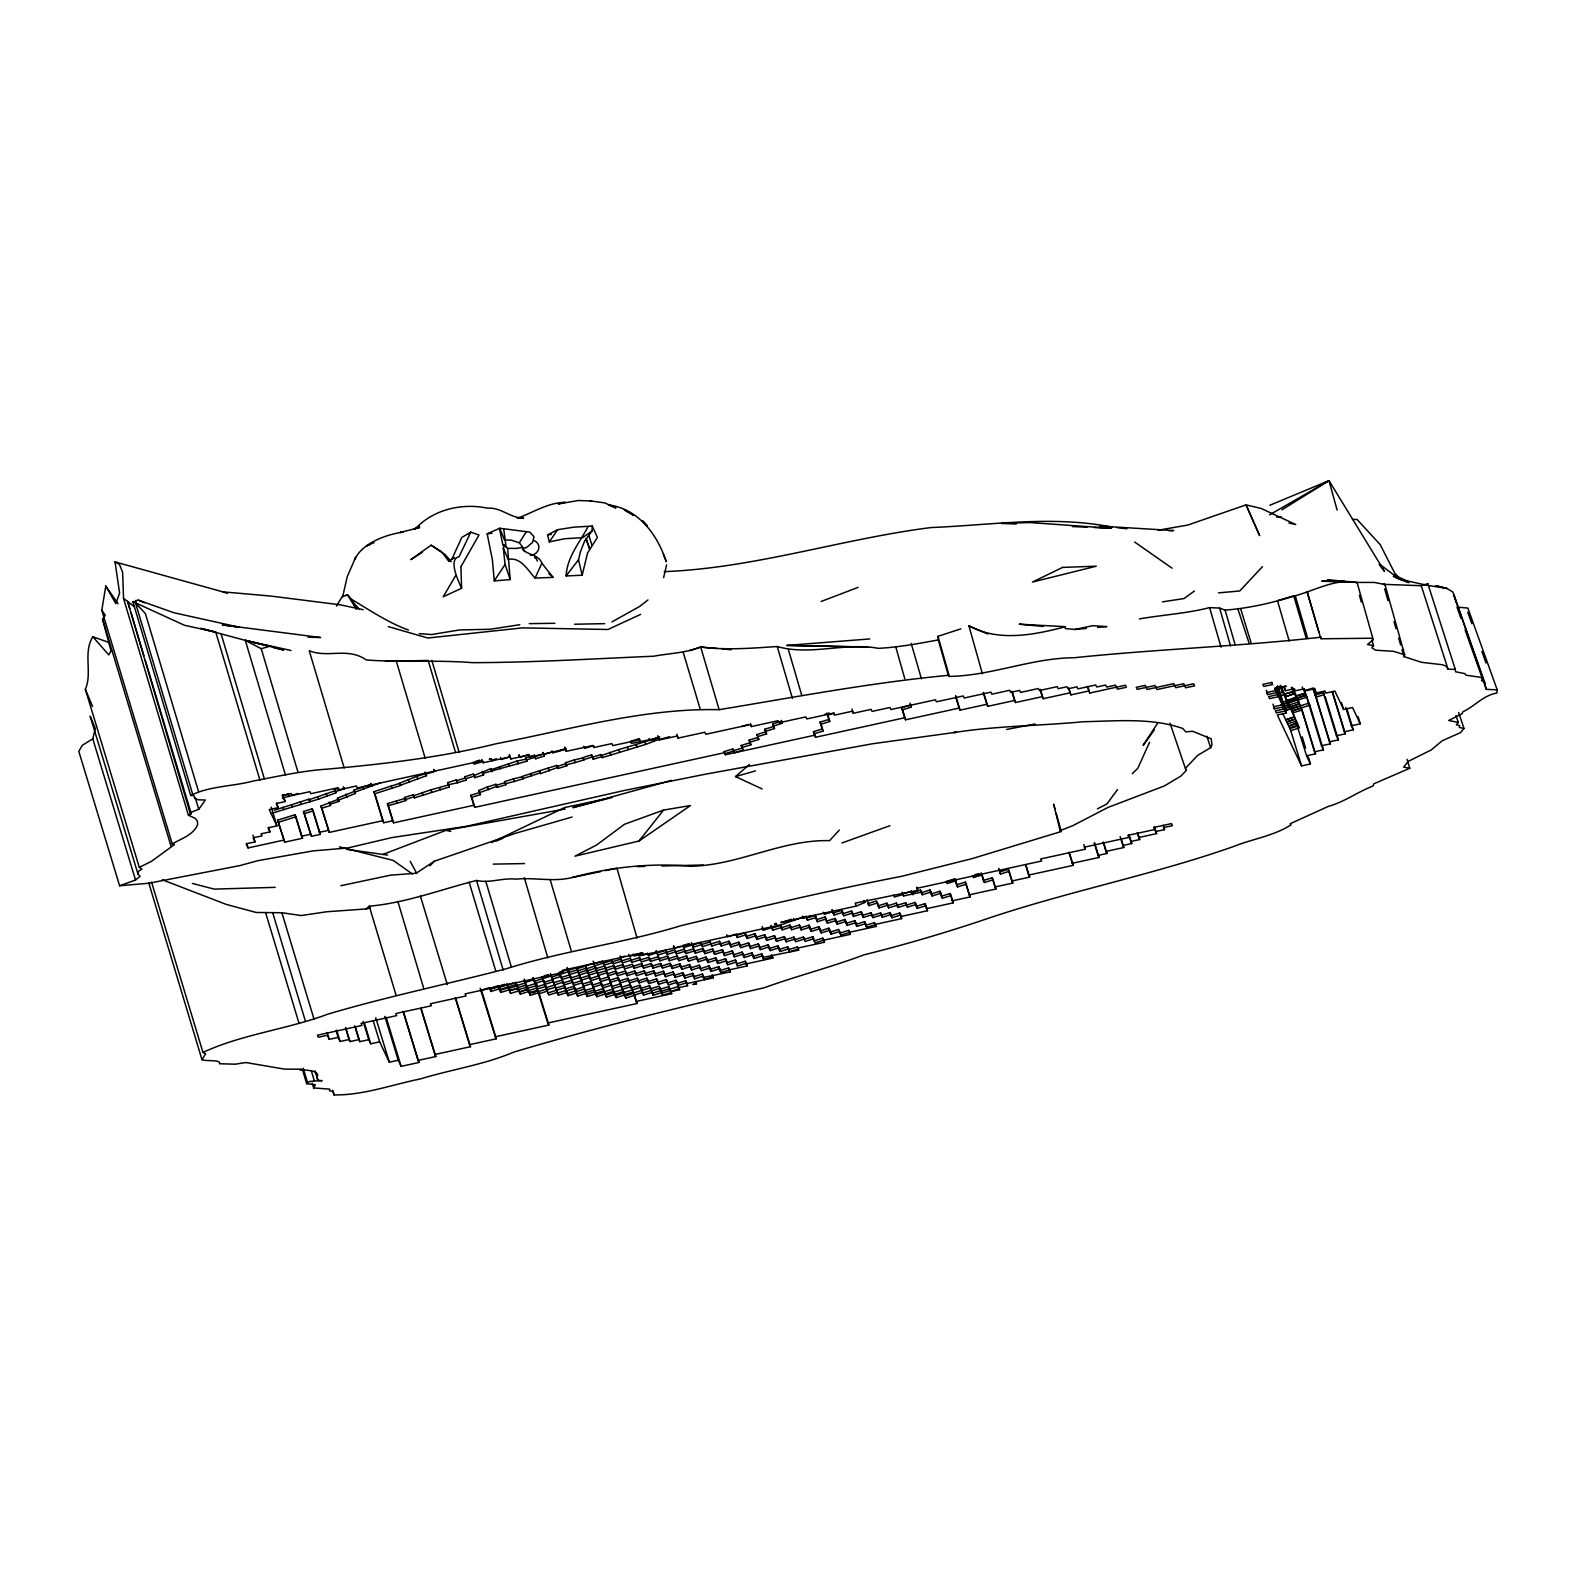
<?xml version="1.0" encoding="UTF-8"?>
<svg xmlns="http://www.w3.org/2000/svg" width="1576" height="1576" viewBox="0 0 1576 1576"><rect width="100%" height="100%" fill="white"/><g stroke="black" fill="none" stroke-linecap="round" stroke-linejoin="round"><path stroke-width="1.5" d="M592.044 530.974L592.241 526.049L573.625 527.192L557.648 529.694L547.562 534.894L549.335 541.888L564.681 538.736L582.687 537.652L592.044 530.974L584.657 541.08M461 566.592L479.005 535.032L470.791 532.136L459.089 556.643C447.88 559.244 458.261 580.756 461.591 588.281L443.191 596.752L455.622 575.673M522.523 549.63L522.759 547.246L519.312 542.794L511.373 540.194L504.478 539.898L499.73 528.255L529.792 532.097L534.047 536.746L532.649 542.223M1461.011 618.501L1456.933 607.075L1467.867 608.08L1497.2 689.835L1496.885 693.046C1483.272 695.312 1474.801 706.265 1463.02 711.682L1461.917 713.81L1448.699 720.449L1458.312 722.478L1456.362 724.783L1459.672 725.59L1459.277 727.423L1464.005 728.486L1460.499 732.623L1442.138 740.799L1431.363 749.861L1408.255 761.366L1403.645 767.138L1409.791 768.241L1407.053 759.356M587.828 527.034C579.653 542.636 567.005 557.057 566.119 575.93L582.155 575.24L587.592 552.9L597.422 537.416L592.241 526.049M1482.74 678.291L1452.914 592.064L1447.044 588.478L1427.521 585.346L1427.797 583.652L1421.256 585.701L1383.354 584.322L1384.91 584.499L1404.669 654.769L1403.98 656.601L1421.414 662.294L1442.434 664.737L1446.335 666.293L1448.009 669.13L1455.318 669.445L1455.554 671.77L1464.931 673.641L1465.897 675.178L1480.159 677.227L1482.74 678.291L1481.46 680.734L1484.04 680.911L1486.286 689.342L1497.2 689.835M108.961 642.476L92.807 636.724C82.838 652.838 92.57 672.913 85.36 689.323L139.299 867.391L151.69 861.185L174.444 844.559L172.257 843.948L101.79 610.207L105.789 586.055L118.023 603.785M137.979 874.01L90.167 716.213L95.289 728.486L92.787 738.829L82.425 745.192L78.8 751.299L119.618 885.751L135.536 880.019L140.126 876.295L137.979 874.01L138.511 871.292L141.84 869.065L139.299 867.391M582.155 575.24L578.53 559.736L580.441 551.777M105.789 586.055L115.816 603.628L119.618 593.068L115.028 561.903L119.461 564.425L122.632 572.344L123.558 598.506L127.617 601.402L190.026 812.724L198.753 809.315L205.373 800.056L198.103 799.761L194.675 798.461L194.025 795.663L190.735 795.466L132.837 601.599L136.127 601.835L135.536 600.574L138.452 600.2L173.971 612.749L239.729 627.327L222.314 624.884L320.598 637.512L308.069 637.236M499.73 528.255L487.181 533.831L492.362 559.618L494.273 580.894L510.191 579.574L507.63 548.389L502.764 544.508L499.533 528.768M342.484 597.442L347.252 576.639L355.723 557.195L354.935 559.086C362.519 542.971 386.317 534.422 403.279 532.058L400.028 532.491L419.571 527.566L413.917 528.945L419.59 526.404L415.374 528.709C433.558 509.344 462.142 502.783 487.693 508.201C500.873 506.999 510.624 518.445 523.508 517.913L517.283 518.307C532.984 512.594 547.542 502.744 565.095 502.33L558.337 503.926L578.333 500.498L591.571 500.991M451.76 559.401L461.807 537.396L468.131 533.752M580.46 551.718L584.46 541.395M311.319 1070.695L314.373 1080.959L322.134 1080.703L317.84 1080.269L317.032 1077.117C320.913 1070.084 304.385 1069.907 299.952 1069.986L301.568 1069.178L284.704 1069.158L245.915 1062.539L235.218 1064.194L219.537 1063.761C221.448 1059.368 206.515 1061.495 202.004 1059.742L148.774 882.915M1318.797 631.759L1307.174 591.926L1320.846 638.792L1371.218 638.241L1373.208 639.639L1367.554 644.525L1373.464 645.608L1372.184 641.038M336.456 606.051L342.386 596.319L347.685 595.196L356.531 609.163L349.439 596.674L347.646 594.802L345.558 595.373M1185.841 769.778L1185.546 768.221L1197.563 755.456L1210.663 747.635L1211.964 744.778L1211.195 738.829L1192.658 731.284L1185.684 731.855L1182.946 728.545C1151.445 717.474 1116.281 721.099 1083.283 721.729C1040.081 725.886 996.879 725.768 953.854 732.564L956.396 732.21L872.434 743.774L704.965 774.289L624.155 790.502L466.831 826.238L391.794 837.605L347.941 847.947L312.895 850.922L257.991 860.654L239.67 865.638L148.696 883.25L119.618 885.751M510.191 579.574L505.069 564.484L503.315 548.133L504.615 544.941M1409.791 768.241L1373.839 783.824L1373.031 785.991C1357.645 791.979 1344.486 801.869 1328.391 806.38L1290.212 823.696L1291.04 824.859C1273.566 836.068 1251.718 839.082 1233.22 846.647C1150.716 875.645 1064.174 892.095 981.415 920.64C942.724 933.544 903.777 944.95 864.081 954.82C831.419 967.093 797.062 975.859 764.242 987.758C680.143 1007.025 596.26 1027.414 513.54 1052.197C483.694 1064.844 451.603 1069.395 420.694 1078.851C392.05 1084.662 363.307 1095.359 334.033 1094.926L333.186 1091.478L329.463 1090.789L329.679 1089.134L313.683 1087.932L315.358 1084.741L306.67 1083.677L309.329 1081.569L314.373 1080.959M663.614 577.643L666.609 564.878M1149.534 742.296L1137.813 768.261L1132.277 773.698M548.921 573.546L553.038 577.387L535.072 578.077L541.888 563.243C538.519 553.393 524.65 555.363 522.07 547.345L517.007 548.389M460.921 566.749L461.591 588.281M532.452 542.558C530.127 543.799 525.202 550.674 522.07 547.345M525.99 532.235L519.312 542.794M202.004 1059.742L205.609 1053.832L202.969 1052.433L151.552 882.127M494.273 580.894L497.346 576.186M1157.454 723.423L1143.112 745.428L1154.262 730.003M497.583 575.811L505.069 564.484M92.807 636.724L108.803 654.907L111.029 650.908L102.578 619.25L105.237 615.251L101.79 610.207M549.335 541.888L557.648 529.694M1117.542 789.556L1106.923 803.937L1097.448 808.823M1373.464 645.608L1371.888 647.835L1375.631 650.198L1393.519 651.321L1404.669 654.769M566.119 575.93L578.53 559.736M588.695 534.973L591.847 544.863M639.009 841.013L663.555 810.084L690.465 805.533L639.009 841.013L574.945 856.182L596.516 845.051L624.47 824.268L663.555 810.084M839.318 830.079L829.606 840.638C781.42 839.456 738.671 865.401 690.603 866.268C651.105 862.683 610.7 867.135 572.443 877.477C553.609 882.284 534.52 877.202 515.963 879.152C502.705 877.576 489.821 883.506 476.543 880.472C440.984 889.416 405.879 902.989 369.257 906.18L366.006 908.958L326.941 911.736L301.252 915.538L281.887 912.74L256.199 912.484L226.353 904.447L162.427 879.822M1262.455 566.67L1239.721 590.98L1218.504 592.871M429.972 865.756L434.405 861.205L515.726 833.231L572.068 817.038M190.735 795.466C209.549 785.912 232.834 786.523 253.303 781.006C277.691 776.475 301.902 770.763 326.843 769.167C383.736 764.045 440.748 757.485 496.243 743.714C569.882 729.629 643.776 707.979 719.149 709.673C795.309 697.104 871.508 682.585 948.319 675.336L949.363 676.419C991.698 675.73 1031.512 658.019 1074.162 657.744C1156.764 649.095 1239.248 646.495 1321.358 637.157M647.953 599.964L639.56 606.504L611.941 621.89M762.173 788.946L735.5 776.594L749.388 764.458M202.969 1052.433C242.192 1034.132 287.265 1029.404 327.946 1014.117C386.77 996.682 446.934 984.31 506.113 968.807C563.459 950.643 623.623 943.315 681.226 925.605C754.471 908.012 827.794 890.696 901.768 876.276L972.116 858.625L1061.298 831.517L1056.176 813.255M1194.431 591.02L1183.99 598.565L1162.458 601.855M422.309 552.309L410.883 559.598L431.075 545.217L445.161 554.614L451.169 561.548L448.628 561.036L441.457 551.679L431.075 545.217M434.405 861.205L416.182 873.242L390.454 875.192L340.83 885.712M1281.879 509.836L1329.001 480.641L1384.516 571.399L1379.217 564.563M468.328 533.634L470.791 532.136M1337.118 510.092L1329.001 480.641L1269.586 514.82M454.617 557.628L448.628 561.036M123.558 598.506L188.411 815.206L191.228 813.708L145.287 660.383M172.257 843.948C181.142 838.59 193.434 835.103 197.611 824.603L197.414 821.017L195.286 818.397L188.411 815.206M1308.06 591.729C1281.17 600.653 1253.353 607.922 1225.123 610.148L1219.588 608.08L1209.6 607.607C1186.905 613.438 1162.832 614.857 1139.428 618.895M344.159 767.945L309.231 650.711C327.906 658.413 347.567 646.85 366.262 659.93C401.545 662.708 436.828 659.792 472.091 662.649C532.747 662.61 593.049 658.748 653.626 656.227C669.564 653.311 685.659 652.996 700.69 647.027C726.26 650.277 751.575 648.248 777.244 646.515C810.084 656.089 844.874 642.102 878.364 648.327C898.872 647.322 918.315 643.54 938.331 639.935L937.976 636.33L960.907 628.844M491.554 842.549L564.74 807.483L611.882 797.555L572.856 807.641L671.79 780.317M640.605 614.384L607.962 629.494L522.523 627.878L427.805 638.024L388.287 626.598M374.044 542.577L366.44 546.025L369.237 544.744M496.164 841.091L502.921 838.255M1269.862 505.246L1329.001 480.641M1307.174 591.926C1323.072 586.331 1340.033 578.944 1357.094 582.588L1373.208 639.639M1054.896 808.685L1053.615 804.115L1060.155 830.65L1072.783 825.666L1108.027 807.424L1164.388 785.931L1180.838 776.121L1186.117 770.605L1170.003 723.148M821.155 601.48L858.073 587.375M346.543 849.326L382.869 854.428L445.988 830.316L565.154 809.02M842.017 842.943L889.947 825.686M689.559 650.612L700.69 647.027L717.198 648.485M283.68 795.506L288.014 794.146L289.078 796.451L297.667 793.496M282.478 798.224L288.999 796.195M274.263 810.241L308.916 799.19L310.058 801.751L318.746 799.052L335.865 792.866L334.506 789.517L338.84 788.158M309.093 799.702L334.9 790.817M334.506 789.517L335.471 791.546L344.159 788.847L343.765 787.547M310.058 801.751L292.604 806.892L291.56 804.587M270.895 813.63L292.604 806.892M724.428 752.698L724.113 751.634L732.801 748.935L734.317 752.796L725.236 754.786L724.428 752.698L474.809 807.326L473.844 805.277L393.606 822.83L392.641 820.8L383.736 822.751L382.771 820.702L329.266 832.404L320.893 806.124L337.875 799.426L337.481 798.106L354.442 791.408L354.048 790.088L371.266 784.159M380.663 782.72L355.014 792.117L355.408 793.437L338.446 800.155L338.84 801.455L330.152 804.154L330.566 805.474L321.878 808.173L320.893 806.124M303.538 811.522L312.225 808.823L313.191 810.872L320.361 834.354L311.437 836.304L303.538 811.522L311.437 836.304M416.773 776.377L425.461 773.678L426.426 775.707L400.777 785.124L399.811 783.095L416.773 776.377L417.916 778.938M277.632 820.15L295.007 814.753L295.973 816.782L302.533 838.255L284.704 842.155L277.632 820.15L284.704 842.155M425.461 773.678L424.988 772.102L425.953 774.151L434.641 771.452L434.149 769.876M391.203 786.05L399.89 783.351L400.856 785.38L374.871 793.752L373.906 791.704L391.203 786.05L392.168 788.079M304.503 813.571L313.191 810.872M278.597 822.18L295.973 816.782M475.302 761.504L479.636 760.164M491.101 758.765L489.427 759.139L491.101 758.765L492.067 760.794L509.895 756.894L510.86 758.942L528.689 755.042L529.674 757.071L565.331 749.27L566.296 751.319L593.029 745.468L594.014 747.497L611.843 743.596L612.808 745.625L639.541 739.774L639.206 738.671L630.518 741.37L631.503 743.419L658.354 737.923L659.32 739.952L677.148 736.051L678.113 738.1L704.866 732.249L705.831 734.278L750.393 724.527L751.378 726.556L778.111 720.705L779.076 722.754L805.828 716.903L806.794 718.932L833.546 713.081L834.512 715.13L852.34 711.229L853.305 713.258L871.134 709.358L872.099 711.406L889.928 707.506L890.913 709.535L935.474 699.783L936.44 701.812L963.192 695.962L964.157 698.01L990.91 692.159L991.875 694.189L1009.704 690.288L1010.669 692.337L1019.593 690.386L1020.558 692.416L1038.387 688.515L1039.352 690.544L1057.181 686.644L1058.146 688.692L1067.07 686.742L1068.035 688.771L1076.96 686.821L1077.925 688.87L1095.753 684.969L1096.719 686.998L1105.623 685.048L1106.608 687.077L1115.513 685.127L1117.443 689.205L1126.367 687.254L1125.402 685.225L1089.745 693.026L1087.42 686.565M492.067 760.794L483.162 762.745L482.788 761.523L474.1 764.222L473.135 762.193M492.204 760.085L496.538 758.726M510.86 758.942L510.21 756.775L501.523 759.474L500.557 757.445M518.8 754.924L519.785 756.972M439.606 787.705L440.571 789.734L449.259 787.035L447.564 782.642L456.252 779.943L457.473 782.779L466.141 780.081L464.782 776.732L473.47 774.033L474.908 777.638L483.596 774.939L483.123 773.363L526.955 761.169L525.576 757.82L532.097 755.81M473.47 774.033L473.943 775.589L490.845 768.615L491.81 770.664M490.845 768.615L491.16 769.679L517.066 761.05L518.268 763.867M456.488 780.731L465.176 778.032M526.955 761.169L525.99 759.139L517.066 761.05M534.756 756.697L543.444 753.998L542.952 752.422L544.41 756.047L535.722 758.745L534.264 755.121L535.722 758.745M396.167 801.199L397.132 803.228L405.82 800.529L404.539 797.456L413.227 794.757L414.508 797.83L440.571 789.734M464.782 776.732L465.747 778.761L474.435 776.062M526.561 759.868L535.249 757.17M413.227 794.757L413.542 795.801L430.76 789.871L431.726 791.92M392.641 820.8L387.401 803.642L404.855 798.5M448.293 785.006L430.76 789.871M447.564 782.642L448.53 784.69L457.473 782.779M551.955 750.787L552.94 752.816L565.882 748.501M556.939 751.811L565.626 749.112L566.296 751.319M404.539 797.456L405.505 799.485L414.192 796.786L414.508 797.83M387.401 803.642L388.366 805.671L397.132 803.228M479.478 792.59L470.791 795.289L471.756 797.318L480.444 794.619L478.848 790.482L487.279 786.995L495.967 784.296L497.267 787.389L505.955 784.69L504.655 781.597L513.343 778.899L514.465 781.46L523.153 778.761L522.109 776.456L539.406 770.802L540.607 773.619L557.746 767.453L558.062 768.497L566.749 765.798L565.469 762.705L574.156 760.006L575.279 762.567L583.967 759.868L582.923 757.563L591.591 754.865L593.285 759.277L601.973 756.578L602.288 757.623L645.805 744.384L654.335 741.153L653.291 738.868L659.792 736.839M539.406 770.802L556.781 765.404L558.062 768.497M523.153 778.761L522.188 776.732L513.343 778.899M583.967 759.868L583.002 757.839L574.156 760.006M505.955 784.69L504.97 782.642L496.302 785.34L495.967 784.296M566.749 765.798L565.784 763.749L557.096 766.448L556.781 765.404M505.62 783.646L514.465 781.46M540.371 772.851L523.074 778.505M566.434 764.754L575.279 762.567M583.888 759.612L592.576 756.913M591.591 754.865L592.32 757.229L601.008 754.53L602.288 757.623M478.848 790.482L479.813 792.531L496.933 786.345L497.267 787.389M601.008 754.53L601.323 755.574L618.541 749.664L619.663 752.225M618.541 749.664L635.995 744.522L636.96 746.551M635.995 744.522L653.37 739.124L654.335 741.153M659.32 739.952L658.689 737.883L650.001 740.582L649.036 738.533M654.257 740.897L669.623 736.701M741.843 726.516L748.364 724.487M772.693 723.916L781.381 721.217L782.346 723.246L773.658 725.945L772.693 723.916L774.466 728.565L765.778 731.264L764.813 729.235L773.501 726.536M756.933 734.554L765.621 731.855L766.586 733.884L757.898 736.583L756.933 734.554L758.785 739.479L750.097 742.178L749.132 740.129L757.8 737.43M824.76 714.361L829.114 713.022M828.74 719.464L820.052 722.163L821.037 724.192L829.725 721.493L826.829 713.16L827.794 715.189L834.315 713.179M741.232 745.448L749.92 742.749L750.885 744.798L742.197 747.497L741.232 745.448L743.005 750.117L734.613 752.717L814.556 735.243L815.521 737.273L904.663 717.769L905.629 719.799L959.114 708.097L960.08 710.146L986.832 704.295L987.797 706.324L1014.55 700.473L1015.515 702.522L1042.268 696.671L1043.233 698.7L1069.966 692.849L1070.951 694.878L1088.78 690.977M742.04 748.088L733.352 750.747L732.801 748.935M724.113 751.634L725.078 753.683L733.766 750.984M813.452 731.678L822.14 728.979L823.105 731.008L814.418 733.707L813.452 731.678L814.556 735.243M901.61 707.762L910.298 705.063L911.263 707.112L902.575 709.811L901.61 707.762L904.663 717.769M1285.898 686.072L1281.623 687.688L1285.977 686.348M1278.491 694.09L1282.588 691.943M1280.579 685.383L1284.617 694.07L1293.305 691.371L1302.111 709.968L1315.507 753.84L1306.583 755.79L1292.438 710.618L1309.814 705.221L1323.446 749.861L1314.542 751.811L1301.126 707.92M1279.456 696.119L1283.79 694.78L1288.636 704.965L1284.302 706.304M1284.617 694.07L1293.463 691.884M1285.74 696.631L1294.349 693.657L1285.74 696.631L1284.775 694.583M1303.707 688.633L1304.672 690.662L1313.36 687.963M1305.066 693.085L1296.457 696.04L1305.145 693.341M1282.352 702.226L1286.706 700.887M1287.612 700.433C1308.691 691.037 1285.307 707.88 1285.661 696.356M1281.071 704.689L1287.592 702.66M1281.15 704.945L1287.671 702.916M1288.656 702.738L1297.265 699.783L1288.656 702.738L1287.69 700.709M1292.438 687.372L1298.328 699.862L1307.016 697.163L1302.17 686.978M1314.877 695.174L1323.564 692.475L1324.53 694.504L1315.842 697.203L1312.907 688.732M1284.204 706.048L1288.557 704.689L1298.25 725.078L1289.562 727.777L1282.785 713.514M1288.577 702.482L1289.621 704.768L1298.309 702.069M1283.002 708.767L1289.523 706.737L1283.081 709.023M1290.586 706.816L1299.195 703.861L1290.586 706.816L1289.621 704.768M1286.154 710.126L1290.488 708.767L1286.233 710.382M1290.508 706.56L1291.473 708.589L1308.848 703.192L1309.814 705.221M1291.473 708.589L1300.239 706.146L1298.328 699.862M1291.552 708.845L1292.517 710.894L1301.205 708.195M1293.423 712.667L1302.111 709.968M1289.798 728.565L1298.486 725.866L1299.451 727.895L1290.764 730.594L1289.562 727.777M481.113 990.24L489.801 987.541L491.003 991.462L499.69 988.763L500.813 992.447L509.501 989.748L510.624 993.412L519.312 990.713L520.356 994.121L529.043 991.422L530.245 995.362L538.933 992.663L548.822 1025.07L495.337 1036.772L480.148 988.191M504.753 984.251L498.233 986.261L500.813 992.447M498.725 986.734L498.41 985.69L489.722 988.388L490.037 989.433L498.725 986.734L499.69 988.763M498.646 987.581L513.52 982.912M499.612 989.61L516.652 984.271L519.312 990.713M543.976 975.958L548.31 974.598M499.848 990.398L508.536 987.699L509.501 989.748M524.276 980.39L525.241 982.419L533.929 979.72C545.434 993.727 525.241 998.849 525.419 982.951L516.731 985.65L515.687 982.242L516.652 984.271M560.13 974.382L561.095 977.514L569.783 974.815L570.748 977.967L579.436 975.268L580.323 978.164L588.991 975.465L589.956 978.597L598.644 975.899L599.766 979.582L608.454 976.884L609.498 980.292L618.186 977.593L619.23 981.001L627.918 978.302L628.706 980.922L637.394 978.223L638.201 980.843L646.889 978.144L647.933 981.553L656.601 978.854L657.645 982.262L666.333 979.563L667.377 982.971L676.065 980.272L677.03 983.424L685.718 980.725L686.604 983.66L713.357 977.81L713.061 976.825L704.374 979.523L703.329 976.115L694.642 978.814L693.598 975.406L684.91 978.105L683.866 974.697L675.178 977.396L674.134 973.988L665.466 976.687L664.422 973.279L655.734 975.977L654.769 972.825L646.081 975.524L645.274 972.904L636.586 975.603L635.798 972.983L627.11 975.682L626.302 973.062L617.615 975.761L616.827 973.121L608.139 975.82L607.174 972.688L598.486 975.386L597.6 972.49L588.912 975.189L588.045 972.313L579.357 975.012L578.392 971.86L569.704 974.559L567.852 969.634L559.165 972.333L562.061 979.563L570.748 976.864L573.723 985.453L582.411 982.754L583.455 986.162L592.143 983.463L593.265 987.128L601.953 984.429L602.978 987.856L611.665 985.158L612.709 988.566L621.397 985.867L622.441 989.275L631.129 986.576L637 1003.518L547.857 1023.021L537.14 989.117L545.828 986.418L546.636 989.038L537.948 991.737M506.999 984.941L508.437 988.546L517.125 985.847M567.124 968.393L568.089 970.422L576.777 967.723L578.392 971.86M533.043 977.947L534.087 981.355L551.462 975.958L552.427 979.11L561.115 976.411M585.385 965.871L594.073 963.172L594.861 965.793L611.921 960.454L613.281 963.803L621.968 961.104L622.52 962.936L639.58 957.617L640.545 959.646L631.858 962.345L630.242 958.208L621.555 960.907L621.003 959.075L612.315 961.774L611.921 960.454M578.392 972.963L587.08 970.264L585.464 966.127L576.777 968.826L581.288 980.193L589.976 977.494L590.921 980.646L599.609 977.947L600.732 981.612L609.42 978.913L610.464 982.321L619.151 979.622L620.195 983.03L628.883 980.331L629.671 982.951L638.359 980.252L639.166 982.872L647.854 980.173L648.898 983.582L657.586 980.883L658.61 984.31L667.298 981.612L666.333 979.563M550.576 974.185L551.462 977.081L568.818 971.683M612.887 962.503L604.199 965.202L602.584 961.065L593.896 963.763L598.486 975.386M516.731 985.65L517.696 987.679L526.384 984.98L529.043 991.422M508.437 988.546L509.422 990.595L518.09 987.896M568.089 970.422L568.739 972.53L577.427 969.831M509.422 990.595L518.346 988.684M538.913 993.766L547.601 991.068L543.74 980.705L535.052 983.404L534.087 981.355M526.443 986.359L535.131 983.66L536.096 985.709L536.825 988.053L528.137 990.752M577.742 970.875L586.43 968.176M624.864 956.139L620.511 957.499L620.038 955.923M517.696 987.679L518.327 989.787L527.014 987.088M585.464 966.127L586.252 968.767L594.94 966.068L597.6 972.49M542.774 978.657L543.897 982.34L552.585 979.642L558.377 995.185L567.065 992.486L568.01 995.638L576.698 992.939L577.663 996.091L586.351 993.392L587.316 996.524L596.004 993.826L596.871 996.721L613.852 991.127L612.867 989.078L604.179 991.777L603.234 988.625L594.546 991.324L593.502 987.916L584.814 990.615L583.691 986.95L575.004 989.649L573.96 986.241L565.272 988.94L564.247 985.532L555.56 988.231M527.428 988.408L536.096 985.709M636.192 954.347L629.691 956.376L628.725 954.327M804.016 916.68L781.854 924.6L643.402 954.879L642.437 952.85L638.122 953.992L639.088 956.041L647.775 953.342L648.425 955.43L657.113 952.731L657.822 955.095L674.863 949.757L676.478 953.894L685.166 951.195L685.895 953.559L694.563 950.86L695.292 953.224L703.98 950.525L704.945 953.657L713.632 950.958L714.677 954.366L723.345 951.668L724.546 955.608L733.234 952.909L734.436 956.849L743.123 954.15L744.168 957.558L752.855 954.859L753.978 958.523L762.666 955.824L763.789 959.489L772.476 956.79L772.851 958.05L746.118 963.901L745.29 961.222L736.603 963.921L735.401 959.981L726.713 962.68L725.512 958.76L716.824 961.458L715.701 957.775L707.013 960.474L705.989 957.065L697.301 959.764L696.257 956.356L687.569 959.055L686.604 955.923L677.916 958.622L677.128 955.982L668.441 958.681L667.633 956.061L650.592 961.399L648.977 957.262L640.289 959.961L639.58 957.617M595.925 968.097L587.237 970.796L589.976 977.494M536.175 987.068L553.55 981.671M595.748 968.688L604.435 965.99L608.139 975.82M552.585 979.642L553.55 982.774L562.238 980.075L564.07 985L572.758 982.301L573.723 985.453M587.947 973.16L596.634 970.461M596.713 970.717L613.832 965.635L615.29 969.26L623.978 966.561L624.707 968.925L641.747 963.586L643.52 968.235L652.188 965.536L652.996 968.156L661.684 965.458L662.491 968.078L671.179 965.379L672.125 968.531L680.812 965.832L681.856 969.24L690.544 966.541L691.588 969.949L700.276 967.25L699.311 965.221L690.623 967.92L689.579 964.512L680.891 967.211L679.847 963.803L671.159 966.502L670.194 963.35L661.526 966.049L660.718 963.428L652.031 966.127L651.223 963.507L642.535 966.206L641.747 963.586M529.103 992.801L537.79 990.102M545.907 987.778L563.203 982.124M657.113 952.731L656.128 950.702L656.857 953.066L665.545 950.367L667.16 954.485L684.201 949.166L685.166 951.195M571.714 980.016L580.401 977.317M673.425 946.152L674.39 948.181L680.911 946.152M689.264 943.512L682.743 945.541L683.708 947.59L692.396 944.891L693.125 947.235L701.812 944.536L702.443 946.644L719.503 941.305L721.256 945.974L729.944 943.275L731.067 946.94L739.755 944.241L740.799 947.649L749.486 944.95L750.609 948.614L759.297 945.915L760.42 949.599L769.108 946.9L770.211 950.564L778.899 947.865L780.021 951.53L788.709 948.831L789.596 951.727L798.283 949.028L798.638 950.17L762.823 957.459L761.7 953.795L753.013 956.494L751.89 952.81L743.202 955.509L742.158 952.101L733.47 954.8L732.269 950.88L723.581 953.578L722.379 949.639L713.692 952.337L712.667 948.929L703.98 951.628L703.014 948.476L694.327 951.175L693.598 948.811L684.91 951.51L684.201 949.166M562.238 980.075L563.105 982.971L571.793 980.272M613.832 965.635L614.325 967.211L623.013 964.512L623.978 966.561M606.13 970.383L614.817 967.684M597.521 973.338L606.208 970.639M558.377 995.185L555.56 987.128L546.872 989.827L548.803 995.008L557.49 992.309M692.396 944.891L691.431 942.842L692.159 945.206L700.847 942.507L701.812 944.536M623.013 964.512L623.722 966.876L632.409 964.177L634.025 968.314L642.712 965.615M649.627 959.37L658.315 956.671L659.911 960.808L668.598 958.11L669.406 960.73L678.094 958.031L678.882 960.651L687.569 957.952L688.535 961.104L697.222 958.405L698.266 961.813L706.954 959.114L707.998 962.522L716.686 959.823L717.789 963.488L726.477 960.789L727.679 964.729L736.366 962.03L737.568 965.97L746.256 963.271L747.083 965.95L729.255 969.851L728.644 967.881L719.956 970.58L718.755 966.64L710.067 969.338L709.023 965.93L700.355 968.629L699.311 965.221M572.758 983.424L581.445 980.725L582.411 982.754M650.592 961.399L649.942 959.311L641.255 962.01L640.289 959.961M607.174 973.791L615.842 971.092L616.827 973.121M700.847 942.507L701.478 944.595L710.165 941.896L711.781 946.033L720.468 943.335M547.837 992.959L565.213 987.561L567.065 992.486M745.074 932.736L736.386 935.435L737.351 937.484L746.039 934.785L747.162 938.449L755.85 935.75L756.953 939.434L765.64 936.735L766.763 940.399L775.451 937.7L776.574 941.365L785.262 938.666L786.227 941.818L794.915 939.119L793.949 937.09L785.262 939.788L784.296 936.636L775.609 939.335L774.486 935.651L765.798 938.37L764.675 934.686L755.987 937.385L754.865 933.721L746.177 936.42L745.074 932.736L746.039 934.785M776.121 923.457L774.624 923.93L776.121 923.457L777.126 925.624M581.445 980.725L582.49 984.133L591.177 981.434L592.143 983.463M615.842 971.092L616.649 973.712L625.337 971.013L626.302 973.062M791.467 919.261L780.869 922.551L856.379 906.042L864.81 902.496L864.337 900.92M557.411 993.156L566.08 990.457M565.272 988.94L566.257 990.969L574.925 988.27L576.698 992.939M719.503 941.305L720.291 943.925L728.979 941.227L729.944 943.275M762.351 928.185L763.316 930.234L772.004 927.535L772.811 930.155L781.499 927.456L782.208 929.82L790.896 927.121L791.704 929.741L800.391 927.043L801.258 929.919L809.946 927.22L811.226 931.416L819.914 928.717L821.195 932.913L829.882 930.214L831.084 934.154L839.772 931.455L840.894 935.12L849.582 932.421L850.173 934.391L823.44 940.242L822.81 938.173L814.122 940.872L812.842 936.676L804.154 939.375L803.425 937.011L794.737 939.71L793.949 937.09M772.004 927.535L771.038 925.486L771.826 928.126L780.514 925.408L781.499 927.456M802.42 916.149L803.386 918.197L812.073 915.498M625.337 971.013L626.145 973.633L634.832 970.934L635.798 972.983M816.151 917.508L815.186 915.459L806.498 918.158L807.464 920.207L816.151 917.508L817.432 921.704L826.12 919.005L827.4 923.201L836.088 920.502L837.211 924.166L845.898 921.467L847.1 925.408L855.768 922.709L856.891 926.373L865.579 923.674L866.702 927.358L875.389 924.659L875.96 926.491L849.208 932.342L848.617 930.392L839.929 933.09L838.806 929.407L830.119 932.125L828.917 928.185L820.229 930.884L818.949 926.688L810.261 929.387L808.98 925.191L800.293 927.89L799.406 924.994L790.738 927.693L789.931 925.073L781.243 927.771L780.514 925.408M591.177 981.434L592.3 985.099L600.968 982.4L601.953 984.429M566.257 990.969L567.045 993.609L575.732 990.91M815.186 915.459L816.466 919.655L825.154 916.956L826.435 921.152L835.122 918.453L836.226 922.137L844.913 919.438L846.115 923.359L854.803 920.66L855.926 924.344L864.613 921.645L865.736 925.309L874.424 922.61L874.995 924.462L901.728 918.611L900.645 915.045L891.957 917.744L890.992 914.592L882.304 917.291L881.595 914.927L872.907 917.626L872.02 914.75L863.333 917.449L862.21 913.765L853.522 916.464L852.478 913.056L843.79 915.755L842.766 912.346L834.078 915.045L833.034 911.637L824.346 914.336L823.381 912.307M575.004 989.649L575.969 991.678L584.657 988.979L586.351 993.392M634.832 970.934L635.62 973.554L644.308 970.855L645.274 972.904M728.979 941.227L730.102 944.891L738.789 942.192L739.755 944.241M833.034 911.637L832.069 909.608L833.113 913.016L841.781 910.317L842.766 912.346M600.968 982.4L602.012 985.808L610.7 983.109L611.665 985.158M575.969 991.678L576.698 994.042L585.385 991.343M644.308 970.855L645.116 973.475L653.804 970.777L654.769 972.825M912.307 893.237L911.342 891.208L902.654 893.907L902.181 892.331L903.619 895.936L921.487 892.115L922.275 894.735L930.963 892.036L932.165 895.976L940.852 893.277L942.369 898.261L951.057 895.562L953.283 902.831L926.53 908.682L924.994 903.659L916.326 906.358L915.124 902.418L906.436 905.116L905.707 902.752L888.588 907.835L886.815 903.166L878.127 905.865L876.611 900.901L867.923 903.6L868.888 905.629L877.576 902.93L879.093 907.914L887.78 905.215L888.588 907.835M584.814 990.615L585.779 992.663L594.467 989.964L596.004 993.826M738.789 942.192L739.833 945.62L748.521 942.921L749.486 944.95M841.781 910.317L842.825 913.725L851.513 911.026L852.478 913.056M955.745 880.866L954.76 878.817L946.073 881.516L947.058 883.565L955.745 880.866L957.578 886.894L966.265 884.195L970.146 896.902L952.318 900.802L950.092 893.513L941.404 896.212L939.887 891.228L931.199 893.947L929.998 890.007L921.31 892.705L920.502 890.085L911.834 892.784L911.342 891.208M585.779 992.663L586.351 994.495L595.038 991.796M610.7 983.109L611.744 986.517L620.432 983.818L621.397 985.867M653.804 970.777L654.769 973.929L663.437 971.23L664.422 973.279M974.618 874.897L978.972 873.557M594.546 991.324L595.511 993.372L604.199 990.674L603.234 988.625M851.513 911.026L852.557 914.435L861.245 911.736L862.21 913.765M748.521 942.921L749.644 946.585L758.332 943.886L759.297 945.915M595.511 993.372L595.905 994.673L604.593 991.974L606.524 997.175L623.485 991.56L625.83 998.061L634.498 995.362L637 1003.518M954.76 878.817L956.612 884.845L965.3 882.146L969.181 894.853L995.914 889.002L993.116 879.822L984.429 882.521L982.104 874.916L973.416 877.615L972.451 875.586M620.432 983.818L621.476 987.226L630.164 984.527L631.129 986.576M663.437 971.23L664.481 974.638L673.169 971.939L674.134 973.988M887.623 905.806L896.311 903.107L897.985 907.5L906.673 904.801L907.402 907.165L916.089 904.466L917.291 908.387L925.979 905.688L927.515 910.711L900.763 916.562L899.679 912.996L890.992 915.695L890.026 912.563L881.339 915.262L880.61 912.898L871.942 915.597L871.055 912.701L862.367 915.4L861.245 911.736M1009.192 871.331L1008.226 869.302L999.539 872.001L1000.504 874.03L1009.192 871.331L1012.777 883.072L994.948 886.973L992.151 877.793L983.463 880.491L981.71 874.779M612.867 989.078L613.832 992.23L622.52 989.531L625.83 998.061M604.179 991.777L605.558 995.126L614.246 992.427L616.177 997.608L624.864 994.909M758.332 943.886L759.435 947.55L768.123 944.851L769.108 946.9M630.164 984.527L631.208 987.935L639.895 985.236L643.579 995.086L652.267 992.387L653.154 995.264L661.841 992.565L662.649 995.205L671.317 992.506L671.691 993.688L636.034 1001.489M673.169 971.939L674.213 975.347L682.9 972.648L683.866 974.697M623.485 992.683L640.861 987.285M613.832 992.23L615.211 995.579L623.899 992.88M639.895 985.236L640.841 988.388L649.529 985.69L650.494 987.719L651.302 990.358L642.614 993.057M768.123 944.851L769.246 948.535L777.933 945.836L778.899 947.865M682.9 972.648L683.945 976.056L692.632 973.357L693.598 975.406M692.632 973.357L693.676 976.765L702.364 974.067L703.389 977.475L730.22 971.88L729.609 969.91L720.921 972.609L719.72 968.669L711.032 971.368L710.008 967.96L701.32 970.658L700.355 968.629M624.451 994.712L633.138 992.013L634.498 995.362M633.138 993.116L650.494 987.719M624.845 996.032L633.532 993.333M649.529 985.69L650.494 988.841L659.182 986.143L661.841 992.565M777.933 945.836L779.056 949.501L787.744 946.802L788.709 948.831M634.104 995.165L642.791 992.466L643.579 995.086M660.147 989.275L668.835 986.576L669.623 989.216L678.31 986.517L678.665 987.659L687.589 985.709L686.683 982.754L677.995 985.453L677.03 982.321L668.342 985.02L667.377 982.971M787.744 946.802L788.63 949.678L797.318 946.979L798.283 949.028M652.188 993.235L660.876 990.536L660.147 988.172L651.459 990.871L653.154 995.264M797.318 946.979L797.653 948.122L824.406 942.271L823.775 940.202L815.087 942.901L814.122 940.872M661.664 993.156L670.352 990.457L669.8 988.625L661.112 991.324L662.649 995.205M679.276 988.546L670.726 991.639L679.63 989.689L678.31 986.517M1307.706 638.457L1295.393 596.201L1293.719 595.748L1277.486 600.673L1289.207 641.058M735.5 776.594L755.416 770.92M259.961 780.199L215.774 632.134L200.841 628.391L245.304 640.368L261.242 648.701L269.791 646.278L283.621 650.061L272.353 647.204M366.006 908.958L370.222 907.835M530.285 555.304C537.278 555.185 542.341 546.793 535.978 541.691L534.185 540.588M282.951 794.54L285.098 801.593L276.174 803.543L278.125 807.621L269.201 809.572L276.943 825.863L268.038 827.814L269.969 831.892L261.064 833.842L262.03 835.871L253.106 837.821L255.056 841.899L246.132 843.85L248.082 847.927L283.739 840.126M295.007 814.753L301.568 836.226L310.472 834.275M312.225 808.823L319.396 832.325L328.3 830.375M1345.746 707.388L1351.361 725.768L1360.265 723.817L1352.523 707.506L1343.599 709.456L1334.892 691.115L1325.968 693.066L1325.002 691.037L1316.098 692.987L1314.148 688.909L1305.243 690.859L1304.278 688.83L1295.354 690.78L1294.388 688.732L1285.464 690.682L1283.534 686.604L1274.629 688.574L1275.595 690.603L1266.671 692.553L1267.636 694.583L1276.56 692.632L1277.525 694.681L1268.601 696.631L1269.586 698.66L1278.491 696.71L1282.371 704.866L1273.447 706.816L1274.432 708.845L1283.337 706.895L1284.302 708.944L1275.398 710.894L1276.363 712.923L1285.267 710.973L1286.252 713.022L1277.328 714.972L1301.54 765.897L1310.464 763.946L1308.395 757.189M1332.272 692.12L1344.387 731.776L1353.292 729.826L1347.066 709.456M1322.973 691.706L1336.428 735.775L1345.352 733.825L1332.449 691.568M1315.842 697.203L1329.455 741.803L1338.379 739.853L1325.219 696.769M1304.672 690.662L1321.515 745.783L1330.42 743.833L1314.069 690.288M1154.243 827.105L1155.622 831.576L1164.526 829.626L1163.206 825.272M1083.835 844.539L1085.253 849.208L1040.692 858.959L1041.657 861.008L916.858 888.312L917.823 890.341L855.157 903.166L856.379 906.042M1137.32 832.817L1138.758 837.506L1156.587 833.605L1154.538 826.908M1128.712 834.65L1130.8 841.505L1139.724 839.555L1137.577 832.502M1120.162 836.639L1122.861 845.485L1131.765 843.534L1129.756 836.915M642.437 952.85L562.199 970.402L563.164 972.431L465.097 993.885L466.063 995.933L430.406 1003.735L431.391 1005.764L395.714 1013.565L396.699 1015.614L361.042 1023.415L362.007 1025.444L317.426 1035.196L318.391 1037.244L327.315 1035.294L329.246 1039.352L338.17 1037.402L340.101 1041.48L349.025 1039.53L349.99 1041.578L358.895 1039.628L359.86 1041.657L368.784 1039.707L370.715 1043.785L379.639 1041.834L389.331 1062.204L398.236 1060.254L401.151 1066.361L418.98 1062.46L403.476 1011.713M1103.22 842.352L1105.997 851.414L1123.826 847.514L1121.127 838.668M1094.256 842.963L1098.058 855.413L1106.963 853.463L1103.495 842.116M1068.902 852.261L1072.271 863.293L1099.024 857.442L1094.591 842.924M1025.503 864.712L1028.675 875.094L1073.236 865.342L1069.868 854.31M1008.226 869.302L1011.812 881.023L1029.64 877.123L1025.838 864.672M696.494 983.759L693.105 984.488L696.494 983.759L695.43 981.434M455.208 997.687L469.549 1044.652L496.302 1038.801L481.665 990.89M420.95 1008.896L434.858 1054.502L470.515 1046.7L455.779 998.416M402.983 1011.24L417.995 1060.431L435.823 1056.531L421.087 1008.226M1065.238 628.548L1074.911 629.454L1092.798 625.672L1106.844 626.598L1097.723 627.406M572.443 877.477L600.555 871.626M605.223 870.661L616.945 868.218L637.059 938.035M1006.552 729.471L1035.097 723.995M1157.986 530.245L1187.693 525.084L1246.064 504.872L1261.135 508.457L1295.728 524.513L1288.951 523.055M487.181 533.831L491.948 533.24M519.785 624.707L490.116 629.277L459.542 629.947L431.529 634.557L419.236 633.65M547.562 534.894L551.285 534.441M664.225 571.635C755.062 568.089 841.564 538.874 931.12 527.546C991.56 525.123 1052.197 515.214 1112.262 527.133M604.672 623.643L574.629 624.234M1074.911 629.454L1086.317 628.43M385.47 661.309L428.16 660.442L455.484 752.264M853.719 646.85L786.798 645.411L869.755 638.95M529.3 623.643L554.87 623.288M507.63 548.389L516.967 548.409M1169.136 530.738L1173.647 530.56L1099.733 526.069M275.189 887.347L214.178 889.1L192.39 883.447M637.512 866.623L644.801 866.445M661.822 866.012L703.152 864.988M493.308 864.121L524.532 863.569M1276.56 517.007L1281.446 516.928M1356.897 582.411L1374.331 582.45L1384.91 584.499M1344.249 581.071L1321.791 581.189L1350.041 582.312M1352.523 519.469L1357.113 519.489L1380.182 544.606L1394.662 572.955L1397.853 576.698M786.798 645.411L867.746 646.987M1016.185 524.04L1001.528 523.39L1029.64 522.562L1111.454 528.295L1094.355 527.527M1072.37 526.542L1087.026 527.192M982.4 673.779L968.885 625.81C998.593 642.102 1034.486 634.911 1065.534 626.677L1019.239 624.175L1043.45 626.48M721.906 648.898L731.343 649.726M115.028 561.903L222.886 591.867L270.974 596.083L340.042 604.79L363.169 609.676M589.995 500.853L604.692 502.882L615.92 507.925L608.592 504.872C638.773 509.028 657.251 534.54 666.274 561.627L663.338 554.181M1357.094 582.588L1327.465 579.673L1332.055 580.874M1117.128 527.665L1126.84 528.748M382.869 854.428L387.617 855.059M1427.521 585.346L1399.527 579.259L1393.283 576.461M215.774 632.134L184.51 625.298L132.837 601.599M290.969 650.474L245.304 640.368L285.473 775.057M445.988 830.316L450.697 831.419M269.791 646.278L245.304 640.368L267.841 646.062M339.47 846.883L393.31 860.437L412.36 874.03M222.886 591.867L227.436 593.423M968.885 625.81L987.876 633.985M1408.57 582.706L1399.527 579.259L1379.689 564.228M138.452 600.2L144.598 602.741M408.44 630.045C387.755 622.54 368.705 609.518 350.522 598.703M1408.924 581.997L1393.775 574.728L1397.223 577.959M1060.155 830.65L1061.298 831.517M523.074 548.448L524.493 551.62M1134.661 542.026L1172.071 568.207M190.026 812.724L191.228 813.708M134.315 606.721L127.617 601.402L129.744 608.474M535.623 556.919L537.298 561.056M351.606 600.555L359.131 608.966M535.072 578.077C527.901 570.453 520.809 556.683 508.221 559.441L503.315 548.133M553.018 577.348L541.888 563.243M502.764 544.508L504.064 546.537M410.252 861.382L416.734 873.439M1351.361 725.768L1353.292 729.826M1344.387 731.776L1345.352 733.825M1336.428 735.775L1338.379 739.853M1329.455 741.803L1330.42 743.833M1321.515 745.783L1323.446 749.861M1291.374 687.294L1293.305 691.371M1314.542 751.811L1315.507 753.84M1306.583 755.79L1310.464 763.946M1164.526 829.626L1163.561 827.577L1172.465 825.627L1171.5 823.598L1153.671 827.499L1154.637 829.528L1127.904 835.379L1128.869 837.427L1084.288 847.179L1085.253 849.208M1155.622 831.576L1156.587 833.605M1138.758 837.506L1139.724 839.555M1130.8 841.505L1131.765 843.534M1122.861 845.485L1123.826 847.514M1105.997 851.414L1106.963 853.463M1098.058 855.413L1099.024 857.442M1072.271 863.293L1073.236 865.342M1028.675 875.094L1029.64 877.123M1011.812 881.023L1012.777 883.072M992.151 877.793L993.116 879.822M994.948 886.973L995.914 889.002M981.139 872.887L982.104 874.916M983.463 880.491L984.429 882.521M965.3 882.146L966.265 884.195M969.181 894.853L970.146 896.902M956.612 884.845L957.578 886.894M950.092 893.513L951.057 895.562M952.318 900.802L953.283 902.831M939.887 891.228L940.852 893.277M941.404 896.212L942.369 898.261M929.998 890.007L930.963 892.036M931.199 893.947L932.165 895.976M920.502 890.085L921.487 892.115M921.31 892.705L922.275 894.735M924.994 903.659L925.979 905.688M926.53 908.682L927.515 910.711M911.834 892.784L912.8 894.813M915.124 902.418L916.089 904.466M916.326 906.358L917.291 908.387M905.707 902.752L906.673 904.801M906.436 905.116L907.402 907.165M893.494 895.03L894.459 897.059L903.146 894.36L903.619 895.936M897.985 907.5L896.311 903.107M899.679 912.996L900.645 915.045M900.763 916.562L901.689 918.512M886.815 903.166L887.78 905.215M890.026 912.563L890.992 914.592M890.992 915.695L891.957 917.744M878.127 905.865L879.093 907.914M880.61 912.898L881.595 914.927M881.339 915.262L882.304 917.291M871.055 912.701L872.02 914.75M871.942 915.597L872.907 917.626M874.424 922.61L875.389 924.659M863.845 900.467L864.81 902.496M874.995 924.462L875.96 926.491M862.367 915.4L863.333 917.449M864.613 921.645L865.579 923.674M865.736 925.309L866.702 927.358M852.557 914.435L853.522 916.464M854.803 920.66L855.768 922.709M855.926 924.344L856.891 926.373M842.825 913.725L843.79 915.755M844.913 919.438L845.898 921.467M846.115 923.359L847.1 925.408M848.617 930.392L849.582 932.421M849.208 932.342L850.173 934.391M833.113 913.016L834.078 915.045M835.122 918.453L836.088 920.502M836.226 922.137L837.211 924.166M839.929 933.09L840.894 935.12M825.154 916.956L826.12 919.005M826.435 921.152L827.4 923.201M828.917 928.185L829.882 930.214M830.119 932.125L831.084 934.154M816.466 919.655L817.432 921.704M818.949 926.688L819.914 928.717M820.229 930.884L821.195 932.913M822.81 938.173L823.775 940.202M733.352 750.787L734.317 752.796M823.44 940.242L824.406 942.271M808.98 925.191L809.946 927.22M810.261 929.387L811.226 931.416M812.842 936.676L813.807 938.705L805.119 941.404L804.154 939.375M799.406 924.994L800.391 927.043M800.293 927.89L801.258 929.919M803.425 937.011L804.39 939.04L795.703 941.739L794.737 939.71M794.619 920.62L793.654 918.591M789.931 925.073L790.896 927.121M790.738 927.693L791.704 929.741M797.653 948.122L798.638 950.17M781.243 927.771L782.208 929.82M784.296 936.636L785.262 938.666M785.262 939.788L786.227 941.818M788.63 949.678L789.596 951.727M771.826 928.126L772.811 930.155M774.486 935.651L775.451 937.7M775.609 939.335L776.574 941.365M779.056 949.501L780.021 951.53M764.675 934.686L765.64 936.735M765.798 938.37L766.763 940.399M769.246 948.535L770.211 950.564M771.511 954.76L772.851 958.05M754.865 933.721L755.85 935.75M755.987 937.385L756.953 939.434M759.435 947.55L760.42 949.599M761.7 953.795L762.666 955.824M658.689 737.883L657.724 735.834L658.354 737.923M762.823 957.459L763.789 959.489M746.177 936.42L747.162 938.449M749.644 946.585L750.609 948.614M751.89 952.81L752.855 954.859M753.013 956.494L753.978 958.523M644.683 741.823L645.805 744.384M739.833 945.62L740.799 947.649M742.158 952.101L743.123 954.15M743.202 955.509L744.168 957.558M745.29 961.222L746.256 963.271M639.206 738.671L640.526 741.823M746.118 963.901L747.083 965.95M726.654 934.726L727.62 936.774L736.307 934.075L737.351 937.484M636.152 745.054L637.118 747.083M730.102 944.891L731.067 946.94M732.269 950.88L733.234 952.909M733.47 954.8L734.436 956.849M735.401 959.981L736.366 962.03M736.603 963.921L737.568 965.97M627.307 747.221L628.351 749.526M720.291 943.925L721.256 945.974M722.379 949.639L723.345 951.668M723.581 953.578L724.546 955.608M725.512 958.76L726.477 960.789M726.713 962.68L727.679 964.729M728.644 967.881L729.609 969.91M729.255 969.851L730.22 971.88M711.781 946.033L710.165 941.896M712.667 948.929L713.632 950.958M713.692 952.337L714.677 954.366M715.701 957.775L716.686 959.823M716.824 961.458L717.789 963.488M718.755 966.64L719.72 968.669M719.956 970.58L720.921 972.609M701.478 944.595L702.443 946.644M609.853 752.363L610.976 754.924M703.014 948.476L703.98 950.525M703.98 951.628L704.945 953.657M705.989 957.065L706.954 959.114M707.013 960.474L707.998 962.522M709.023 965.93L710.008 967.96M710.067 969.338L711.032 971.368M712.076 974.776L713.061 976.825M712.391 975.78L713.357 977.81M692.159 945.206L693.125 947.235M693.598 948.811L694.563 950.86M694.327 951.175L695.292 953.224M696.257 956.356L697.222 958.405M697.301 959.764L698.266 961.813M702.364 974.067L703.329 976.115M703.389 977.475L704.374 979.523M592.32 757.229L593.285 759.277M684.91 951.51L685.895 953.559M686.604 955.923L687.569 957.952M687.569 959.055L688.535 961.104M689.579 964.512L690.544 966.541M690.623 967.92L691.588 969.949M583.79 746.335L584.775 748.383L593.443 745.684L594.014 747.497M693.676 976.765L694.642 978.814M677.128 955.982L678.094 958.031M677.916 958.622L678.882 960.651M679.847 963.803L680.812 965.832M680.891 967.211L681.856 969.24M683.945 976.056L684.91 978.105M685.718 980.725L686.683 982.754M686.604 983.66L687.589 985.709M667.16 954.485L665.545 950.367M667.633 956.061L668.598 958.11M668.441 958.681L669.406 960.73M670.194 963.35L671.179 965.379M671.159 966.502L672.125 968.531M674.213 975.347L675.178 977.396M676.065 980.272L677.03 982.321M565.626 749.112L564.661 747.083L565.331 749.27M677.03 983.424L677.995 985.453M678.665 987.659L679.63 989.689M656.857 953.066L657.822 955.095M659.911 960.808L658.315 956.671M660.718 963.428L661.684 965.458M661.526 966.049L662.491 968.078M664.481 974.638L665.466 976.687M668.835 986.576L669.8 988.625M669.623 989.216L671.691 993.688M647.44 953.401L648.425 955.43M648.977 957.262L649.942 959.311M651.223 963.507L652.188 965.536M652.031 966.127L652.996 968.156M654.769 973.929L655.734 975.977M656.601 978.854L657.586 980.883M657.645 982.262L658.61 984.31M642.535 966.206L643.52 968.235M548.093 768.103L549.295 770.92M645.116 973.475L646.081 975.524M646.889 978.144L647.854 980.173M647.933 981.553L648.898 983.582M650.494 988.841L652.267 992.387M633.296 954.051L634.261 956.1L642.949 953.401L643.402 954.879M630.242 958.208L631.858 962.345M539.642 771.59L540.607 773.619M635.62 973.554L636.586 975.603M637.394 978.223L638.359 980.252M638.201 980.843L639.166 982.872M640.841 988.388L642.791 992.466M621.003 959.075L621.968 961.104M621.555 960.907L622.52 962.936M623.722 966.876L624.707 968.925M626.145 973.633L627.11 975.682M530.718 773.501L531.762 775.806M627.918 978.302L628.883 980.331M628.706 980.922L629.671 982.951M631.208 987.935L633.138 992.013M519.213 755.121L520.178 757.17L528.866 754.471L529.674 757.071M612.315 961.774L613.281 963.803M614.325 967.211L615.29 969.26M616.649 973.712L617.615 975.761M618.186 977.593L619.151 979.622M619.23 981.001L620.195 983.03M621.476 987.226L623.485 991.56M510.21 756.775L509.245 754.746L509.895 756.894M604.199 965.202L602.584 961.065M508.378 763.749L509.422 766.054M607.174 972.688L604.435 965.99M608.454 976.884L609.42 978.913M609.498 980.292L610.464 982.321M611.744 986.517L612.709 988.566M615.211 995.579L616.177 997.608M593.088 961.143L594.073 963.172M499.769 766.704L500.735 768.753M598.644 975.899L599.609 977.947M599.766 979.582L600.732 981.612M602.012 985.808L602.978 987.856M605.558 995.126L606.524 997.175M586.252 968.767L588.045 972.313M491.16 769.679L492.126 771.708M589.956 978.597L590.921 980.646M592.3 985.099L593.265 987.128M593.502 987.916L594.467 989.964M595.905 994.673L596.871 996.721M481.803 759.494L482.788 761.523M483.162 762.745L482.177 760.715L357.378 788.02L356.412 785.991L338.584 789.891L337.619 787.842L310.866 793.693L309.901 791.664L292.072 795.565L291.107 793.536L282.183 795.486L285.098 801.593M482.157 771.334L483.596 774.939M580.323 978.164L581.288 980.193M582.49 984.133L583.455 986.162M583.691 986.95L584.657 988.979M586.351 994.495L587.316 996.524M487.279 786.995L488.501 789.832M568.739 972.53L570.748 976.864M570.748 977.967L572.758 982.301M473.943 775.589L474.908 777.638M573.96 986.241L574.925 988.27M576.698 994.042L577.663 996.091M561.095 977.514L562.061 979.563M563.105 982.971L564.07 985M564.247 985.532L565.213 987.561M567.045 993.609L568.01 995.638M550.497 973.929L551.462 975.958M551.462 977.081L552.427 979.11M553.55 982.774L555.56 987.128M456.252 779.943L457.217 781.991M541.809 976.627L543.74 980.705M543.897 982.34L545.828 986.418M433.676 769.403L434.641 771.452M532.964 977.691L533.929 979.72M547.857 1023.021L548.822 1025.07M525.419 982.951L526.384 984.98M529.26 993.313L530.245 995.362M518.327 989.787L520.356 994.121M422.072 792.57L423.195 795.131M508.299 986.911L506.92 983.562M509.659 991.383L510.624 993.412M408.243 779.608L409.464 782.425M490.037 989.433L491.003 991.462M495.337 1036.772L496.302 1038.801M371.01 783.37L372.231 786.207M362.579 786.857L363.701 789.418M354.048 790.088L355.408 793.437M469.549 1044.652L470.515 1046.7M343.194 786.818L344.159 788.847M345.755 794.107L347.134 797.456M337.481 798.106L338.84 801.455M326.212 793.516L327.355 796.097M329.187 802.125L330.566 805.474M318.746 799.052L317.781 797.003M434.858 1054.502L435.823 1056.531M308.916 799.19L309.901 801.219M319.396 832.325L320.361 834.354M300.248 801.889L301.292 804.193M417.995 1060.431L418.98 1062.46M289.078 796.451L288.014 794.146M301.568 836.226L302.533 838.255M282.872 807.286L283.916 809.591M85.36 689.323L92.59 706.56M1467.709 612.178L1471.885 623.722M1481.873 651.459L1486.05 663.004M1465.089 629.927L1486.286 689.342M1484.986 683.058L1453.801 594.802L1456.224 602.268M1455.928 715.504L1458.312 722.478M1458.647 712.529L1464.005 728.486M1206.842 736.189L1210.663 747.635M1237.771 608.592L1249.177 643.481M1427.797 583.652L1455.318 669.445M1421.256 585.701L1448.009 669.13M1296.378 721.256L1287.612 723.699M1240.706 608.927L1251.127 642.949M1358.138 716.804L1360.265 723.817M1341.57 702.778L1343.599 709.456M1314.679 688.357L1316.098 692.987M1307.627 699.173L1308.848 703.192M1302.209 736.918L1305.637 748.167M1284.105 686.19L1285.464 690.682M1283.79 694.78L1279.751 686.092M1278.412 687.333L1286.252 713.022M1277.663 686.072L1285.267 710.973M1277.387 686.309L1284.302 708.944M1277.171 686.683L1283.337 706.895M1290.764 730.594L1301.54 765.897M1276.875 686.9L1282.371 704.866M1275.752 687.727L1278.491 696.71M1275.476 687.944L1277.525 694.681M1275.181 688.121L1276.56 692.632M1272.994 704.137L1274.432 708.845M1266.296 690.17L1267.636 694.583M1087.716 686.387L1089.745 693.026M1068.922 688.279L1070.951 694.878M1068.627 688.436L1069.966 692.849M1040.377 689.382L1043.233 698.7M1040.121 689.677L1042.268 696.671M1012.107 691.391L1015.515 702.522M1011.831 691.568L1014.55 700.473M983.542 692.396L987.797 706.324M983.286 692.672L986.832 704.295M955.647 695.627L960.08 710.146M955.962 697.735L959.114 708.097M998.77 868.337L1000.504 874.03M910.061 703.172L911.263 707.112M902.575 709.811L905.629 719.799M916.838 887.15L917.823 890.341M852.025 709.082L853.305 713.258M827.794 715.189L829.725 721.493M821.037 724.192L823.105 731.008M820.052 722.163L822.14 728.979M867.095 899.719L868.888 905.629M814.418 733.707L815.521 737.273M781.479 720.37L782.346 723.246M773.658 725.945L774.466 728.565M765.778 731.264L766.586 733.884M764.813 729.235L765.621 731.855M757.898 736.583L758.785 739.479M750.531 723.817L751.378 726.556M806.183 916.011L807.464 920.207M750.097 742.178L750.885 744.798M749.132 740.129L749.92 742.749M803.051 917.134L803.386 918.197M742.197 747.497L743.005 750.117M725.078 753.683L725.393 754.727M762.193 926.55L763.316 930.234M676.951 734.258L678.113 738.1M683.078 945.482L683.708 947.59M675.848 951.786L676.478 953.894M673.661 945.817L674.39 948.181M633.375 966.226L634.025 968.314M565.469 762.705L565.784 763.749M552.94 752.816L552.605 751.772L543.917 754.471L544.41 756.047M525.576 757.82L525.99 759.139M567.222 967.546L567.852 969.634M504.655 781.597L504.97 782.642M479.813 792.531L480.444 794.619M471.756 797.318L474.809 807.326M465.747 778.761L466.141 780.081M470.791 795.289L473.844 805.277M524.217 979.011L525.241 982.419M448.53 784.69L449.259 787.035M425.953 774.151L426.426 775.707M405.505 799.485L405.82 800.529M420.398 896.153L447.308 984.606M388.366 805.671L393.606 822.83M374.871 793.752L383.736 822.751M373.906 791.704L382.771 820.702M335.471 791.546L335.865 792.866M386.14 1017.269L401.151 1066.361M321.878 808.173L329.266 832.404M384.839 1016.402L398.236 1060.254M375.758 1017.761L389.331 1062.204M373.197 1020.736L379.639 1041.834M364.292 1022.745L370.715 1043.785M363.189 1021.406L368.784 1039.707M355.585 1027.611L359.86 1041.657M354.679 1025.818L358.895 1039.628M345.696 1027.513L349.99 1041.578M276.726 803.051L278.125 807.621M345.518 1028.084L349.025 1039.53M271.21 807.089L276.943 825.863M336.653 1030.192L340.101 1041.48M336.082 1030.605L338.17 1037.402M268.59 827.341L269.969 831.892M327.158 1032.497L329.246 1039.352M252.968 835.103L255.056 841.899M246.683 843.357L248.082 847.927M92.787 738.829L135.536 880.019M369.257 906.18L396.088 995.244M281.887 912.74L313.998 1019.081M272.924 913.489L305.35 1020.933M265.576 912.543L298.987 1023.198M102.578 619.25L170.996 846.036M683.334 652.72L700.079 708.707M485.782 881.319L511.235 966.561M469.156 882.225L495.79 971.111M332.615 1090.218L334.033 1094.926M315.023 1070.892L317.84 1080.269M312.265 1083.244L313.683 1087.932M303.203 1068.173L307.438 1082.259M302.474 1069.651L306.67 1083.677M198.517 791.487L145.406 613.616L135.556 603.017L192.508 793.693M195.266 797.633L198.753 809.315M131.143 613.202L143.869 655.655M431.785 660.344L459.128 752.185M476.543 880.472L503.177 970.067M396.364 661.329L425.185 758.214M397.861 901.413L423.786 988.566M261.242 648.701L297.884 771.866M221.172 634.104L264.295 778.623M550.142 879.605L571.241 950.781M1293.719 595.748L1306.169 638.103M700.69 647.027L719.149 709.673M524.296 877.674L547.857 957.952M788.374 649.548L801.692 695.095M777.244 646.515L792.452 698.503M1225.123 610.148L1235.091 644.564M1219.588 608.08L1230.561 645.963M1209.6 607.607L1221.045 647.204M911.204 643.461L921.428 678.842M1384.693 588.991L1388.023 600.633M1394.011 621.634L1396.001 628.627M1398.661 637.945L1400.65 644.939M1401.99 649.607L1403.98 656.601M937.976 636.33L949.363 676.419M895.838 647.165L904.782 678.724M938.331 639.935L948.319 675.336M1359.438 595.236L1361.349 602.111M506.014 546.419L503.768 529.359M535.013 556.466L535.15 557.845M535.328 556.702L535.387 558.416M1062.618 567.399L1032.378 582.096L1096.266 566.198L1062.618 567.399M1306.031 695.115L1297.442 698.089L1306.031 695.115M1294.369 716.922L1285.76 719.877L1294.369 716.922M1295.334 718.952L1286.725 721.926L1295.373 719.089M1297.265 723.029L1288.675 726.004L1297.265 723.029M527.98 989.117L519.39 992.092L527.98 989.117M1145.161 685.402L1136.257 687.353L1137.222 689.382L1155.05 685.481L1156.981 689.559L1183.734 683.708L1185.664 687.786L1194.588 685.836L1193.623 683.787L1175.775 687.688L1173.844 683.61L1147.111 689.48L1145.161 685.402M1271.714 682.447L1262.79 684.398L1263.775 686.447L1272.679 684.496L1271.714 682.447M1447.044 588.478L1435.815 585.701L1447.044 588.478M626.558 511.116L624.332 509.816L633.67 515.313L626.558 511.116M644.604 522.996L642.397 520.651L647.303 526.01L644.604 522.996M1259.559 535.505L1246.064 504.872L1259.559 535.505M589.582 548.822L586.114 538.775L589.582 548.822"/></g></svg>
